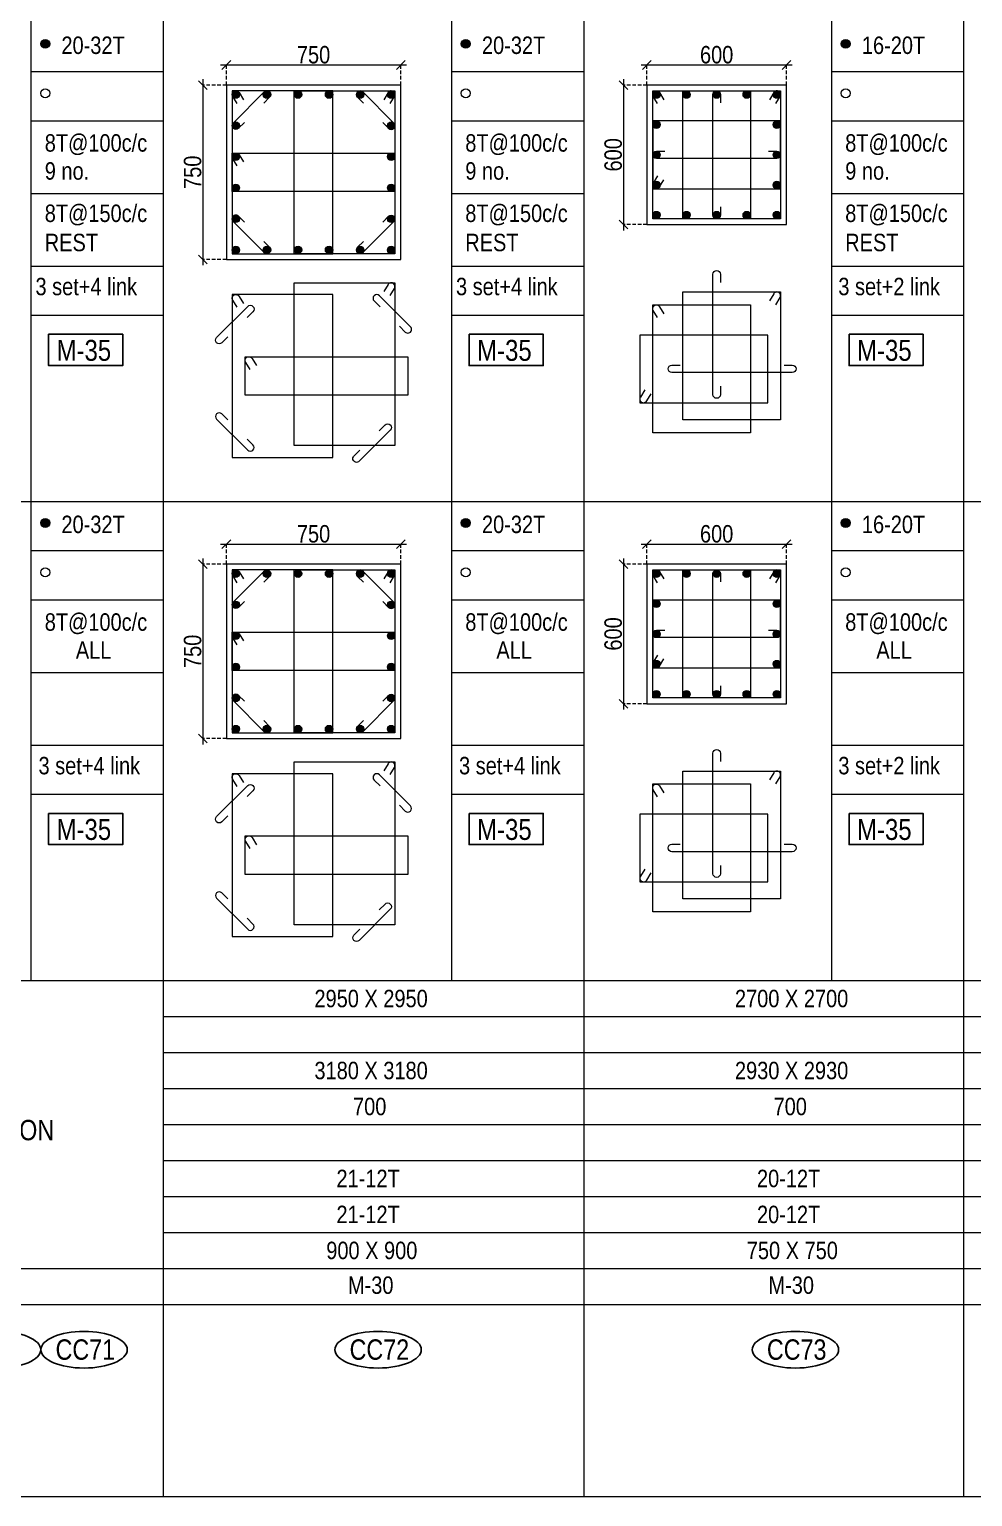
# Model space of a CAD drawing. Header units: millimetres. Extents: x 1112055 to 3390982, y -148532 to 766891.
# Drawn here: x 2745985 to 2762211, y 574628 to 599864 of the extents above; entities that cross this region are included whole.
import ezdxf
from ezdxf.enums import TextEntityAlignment as Align

# ---------------------------------------------------------------- set-up
doc = ezdxf.new("R2010")
doc.units = ezdxf.units.MM
doc.header["$PDMODE"] = 35
doc.header["$PDSIZE"] = -25
doc.linetypes.add('DASHED2', pattern=[0.375, 0.25, -0.125])
doc.linetypes.add('Hidden', pattern=[9.525, 6.35, -3.175])
for name, color, linetype, lineweight in [('B COL. SIZE DIM', 220, 'Continuous', 25), ('B COLSCH', 204, 'Continuous', 20), ('B COLUMN', 1, 'Hidden', 9), ('B STEEL', 34, 'Continuous', 15)]:
    doc.layers.add(name, color=color, linetype=linetype, lineweight=lineweight)
doc.layers.add('B TEXT', color=7, linetype='Continuous')
doc.styles.add('dim inside', font='romans.shx', dxfattribs={"width": 0.8, "height": 125})
doc.styles.add('SWINC', font='swissc.ttf')
doc.dimstyles.new('dim inside', dxfattribs={"dimtxt": 125, "dimasz": 100, "dimexe": 0, "dimexo": 0, "dimgap": 10, "dimtad": 0, "dimdec": 0, "dimzin": 0, "dimdsep": 46, "dimtxsty": 'dim inside', "dimblk": 'SMALL', "dimcen": 0.09, "dimadec": 0, "dimazin": 0, "dimtfac": 1, "dimtdec": 0, "dimtofl": 0, "dimtmove": 0, "dimatfit": 3, "dimfxl": 1, "dimtolj": 1, "dimtzin": 0, "dimarcsym": 2})

# ---------------------------------------------------------------- blocks, each defined once
blk = doc.blocks.new('_Oblique')
at = {"color": 0, "linetype": 'ByBlock', "lineweight": -2}
blk.add_line((-0.5, -0.5), (0.5, 0.5), dxfattribs=at)
blk = doc.blocks.new('*D5491')
at = {"layer": 'B COL. SIZE DIM', "color": 250, "lineweight": 9, "ltscale": 250, "transparency": 16777216}
blk.add_line((2756508, 591011), (2759108, 591011), dxfattribs=at)
at = {"layer": 'B COL. SIZE DIM', "color": 250, "linetype": 'DASHED2', "lineweight": 9, "ltscale": 250, "transparency": 16777216}
for p, q in [((2756608, 590666), (2756608, 591011)), ((2759008, 590666), (2759008, 591011))]:
    blk.add_line(p, q, dxfattribs=at)
at = {"layer": 'Defpoints', "color": 0, "lineweight": 40, "transparency": 16777216}
for p in [(2759008, 591011), (2756608, 590666), (2759008, 590666)]:
    blk.add_point(p, dxfattribs=at)
at = {"layer": 'B COL. SIZE DIM', "color": 250, "lineweight": 9, "transparency": 16777216, "xscale": 150, "yscale": 150, "zscale": 150, "rotation": 180}
blk.add_blockref('_Oblique', (2756608, 591011), dxfattribs=at)
at = {"layer": 'B COL. SIZE DIM', "color": 250, "lineweight": 9, "transparency": 16777216, "xscale": 150, "yscale": 150, "zscale": 150}
blk.add_blockref('_Oblique', (2759008, 591011), dxfattribs=at)
at = {"layer": 'B COL. SIZE DIM', "color": 6, "transparency": 16777216, "insert": (2757808, 591186), "char_height": 300, "attachment_point": 5, "style": 'SWINC'}
blk.add_mtext('\\A1;600', dxfattribs=at)
blk = doc.blocks.new('*D5492')
at = {"layer": 'B COL. SIZE DIM', "color": 250, "lineweight": 9, "ltscale": 250, "transparency": 16777216}
blk.add_line((2756204, 590766), (2756204, 588166), dxfattribs=at)
at = {"layer": 'B COL. SIZE DIM', "color": 250, "linetype": 'DASHED2', "lineweight": 9, "ltscale": 250, "transparency": 16777216}
for p, q in [((2756608, 590666), (2756204, 590666)), ((2756608, 588266), (2756204, 588266))]:
    blk.add_line(p, q, dxfattribs=at)
at = {"layer": 'Defpoints', "color": 0, "lineweight": 40, "transparency": 16777216}
for p in [(2756608, 590666), (2756204, 588266), (2756608, 588266)]:
    blk.add_point(p, dxfattribs=at)
at = {"layer": 'B COL. SIZE DIM', "color": 250, "lineweight": 9, "transparency": 16777216, "xscale": 150, "yscale": 150, "zscale": 150}
for p, rotation in [((2756204, 590666), 90), ((2756204, 588266), 270)]:
    blk.add_blockref('_Oblique', p, dxfattribs=dict(at, rotation=rotation))
at = {"layer": 'B COL. SIZE DIM', "color": 6, "transparency": 16777216, "insert": (2756029, 589466), "char_height": 300, "attachment_point": 5, "rotation": 90, "style": 'SWINC'}
blk.add_mtext('\\A1;600', dxfattribs=at)
blk = doc.blocks.new('*D5493')
at = {"layer": 'B COL. SIZE DIM', "color": 250, "lineweight": 9, "ltscale": 250, "transparency": 16777216}
blk.add_line((2756508, 599251), (2759108, 599251), dxfattribs=at)
at = {"layer": 'B COL. SIZE DIM', "color": 250, "linetype": 'DASHED2', "lineweight": 9, "ltscale": 250, "transparency": 16777216}
for p, q in [((2756608, 598906), (2756608, 599251)), ((2759008, 598906), (2759008, 599251))]:
    blk.add_line(p, q, dxfattribs=at)
at = {"layer": 'Defpoints', "color": 0, "lineweight": 40, "transparency": 16777216}
for p in [(2759008, 599251), (2756608, 598906), (2759008, 598906)]:
    blk.add_point(p, dxfattribs=at)
at = {"layer": 'B COL. SIZE DIM', "color": 250, "lineweight": 9, "transparency": 16777216, "xscale": 150, "yscale": 150, "zscale": 150, "rotation": 180}
blk.add_blockref('_Oblique', (2756608, 599251), dxfattribs=at)
at = {"layer": 'B COL. SIZE DIM', "color": 250, "lineweight": 9, "transparency": 16777216, "xscale": 150, "yscale": 150, "zscale": 150}
blk.add_blockref('_Oblique', (2759008, 599251), dxfattribs=at)
at = {"layer": 'B COL. SIZE DIM', "color": 6, "transparency": 16777216, "insert": (2757808, 599426), "char_height": 300, "attachment_point": 5, "style": 'SWINC'}
blk.add_mtext('\\A1;600', dxfattribs=at)
blk = doc.blocks.new('*D5494')
at = {"layer": 'B COL. SIZE DIM', "color": 250, "lineweight": 9, "ltscale": 250, "transparency": 16777216}
blk.add_line((2756204, 599006), (2756204, 596406), dxfattribs=at)
at = {"layer": 'B COL. SIZE DIM', "color": 250, "linetype": 'DASHED2', "lineweight": 9, "ltscale": 250, "transparency": 16777216}
for p, q in [((2756608, 598906), (2756204, 598906)), ((2756608, 596506), (2756204, 596506))]:
    blk.add_line(p, q, dxfattribs=at)
at = {"layer": 'Defpoints', "color": 0, "lineweight": 40, "transparency": 16777216}
for p in [(2756608, 598906), (2756204, 596506), (2756608, 596506)]:
    blk.add_point(p, dxfattribs=at)
at = {"layer": 'B COL. SIZE DIM', "color": 250, "lineweight": 9, "transparency": 16777216, "xscale": 150, "yscale": 150, "zscale": 150}
for p, rotation in [((2756204, 598906), 90), ((2756204, 596506), 270)]:
    blk.add_blockref('_Oblique', p, dxfattribs=dict(at, rotation=rotation))
at = {"layer": 'B COL. SIZE DIM', "color": 6, "transparency": 16777216, "insert": (2756029, 597706), "char_height": 300, "attachment_point": 5, "rotation": 90, "style": 'SWINC'}
blk.add_mtext('\\A1;600', dxfattribs=at)
blk = doc.blocks.new('*D5685')
at = {"layer": 'B COL. SIZE DIM', "color": 250, "lineweight": 9, "ltscale": 250, "transparency": 16777216}
blk.add_line((2749274, 591011), (2752474, 591011), dxfattribs=at)
at = {"layer": 'B COL. SIZE DIM', "color": 250, "linetype": 'DASHED2', "lineweight": 9, "ltscale": 250, "transparency": 16777216}
for p, q in [((2749374, 590666), (2749374, 591011)), ((2752374, 590666), (2752374, 591011))]:
    blk.add_line(p, q, dxfattribs=at)
at = {"layer": 'Defpoints', "color": 0, "lineweight": 40, "transparency": 16777216}
for p in [(2752374, 591011), (2749374, 590666), (2752374, 590666)]:
    blk.add_point(p, dxfattribs=at)
at = {"layer": 'B COL. SIZE DIM', "color": 250, "lineweight": 9, "transparency": 16777216, "xscale": 150, "yscale": 150, "zscale": 150, "rotation": 180}
blk.add_blockref('_Oblique', (2749374, 591011), dxfattribs=at)
at = {"layer": 'B COL. SIZE DIM', "color": 250, "lineweight": 9, "transparency": 16777216, "xscale": 150, "yscale": 150, "zscale": 150}
blk.add_blockref('_Oblique', (2752374, 591011), dxfattribs=at)
at = {"layer": 'B COL. SIZE DIM', "color": 6, "transparency": 16777216, "insert": (2750874, 591186), "char_height": 300, "attachment_point": 5, "style": 'SWINC'}
blk.add_mtext('\\A1;750', dxfattribs=at)
blk = doc.blocks.new('*D5686')
at = {"layer": 'B COL. SIZE DIM', "color": 250, "lineweight": 9, "ltscale": 250, "transparency": 16777216}
blk.add_line((2748970, 590766), (2748970, 587566), dxfattribs=at)
at = {"layer": 'B COL. SIZE DIM', "color": 250, "linetype": 'DASHED2', "lineweight": 9, "ltscale": 250, "transparency": 16777216}
for p, q in [((2749374, 590666), (2748970, 590666)), ((2749374, 587666), (2748970, 587666))]:
    blk.add_line(p, q, dxfattribs=at)
at = {"layer": 'Defpoints', "color": 0, "lineweight": 40, "transparency": 16777216}
for p in [(2749374, 590666), (2748970, 587666), (2749374, 587666)]:
    blk.add_point(p, dxfattribs=at)
at = {"layer": 'B COL. SIZE DIM', "color": 250, "lineweight": 9, "transparency": 16777216, "xscale": 150, "yscale": 150, "zscale": 150}
for p, rotation in [((2748970, 590666), 90), ((2748970, 587666), 270)]:
    blk.add_blockref('_Oblique', p, dxfattribs=dict(at, rotation=rotation))
at = {"layer": 'B COL. SIZE DIM', "color": 6, "transparency": 16777216, "insert": (2748795, 589166), "char_height": 300, "attachment_point": 5, "rotation": 90, "style": 'SWINC'}
blk.add_mtext('\\A1;750', dxfattribs=at)
blk = doc.blocks.new('*D5689')
at = {"layer": 'B COL. SIZE DIM', "color": 250, "lineweight": 9, "ltscale": 250, "transparency": 16777216}
blk.add_line((2749274, 599251), (2752474, 599251), dxfattribs=at)
at = {"layer": 'B COL. SIZE DIM', "color": 250, "linetype": 'DASHED2', "lineweight": 9, "ltscale": 250, "transparency": 16777216}
for p, q in [((2749374, 598906), (2749374, 599251)), ((2752374, 598906), (2752374, 599251))]:
    blk.add_line(p, q, dxfattribs=at)
at = {"layer": 'Defpoints', "color": 0, "lineweight": 40, "transparency": 16777216}
for p in [(2752374, 599251), (2749374, 598906), (2752374, 598906)]:
    blk.add_point(p, dxfattribs=at)
at = {"layer": 'B COL. SIZE DIM', "color": 250, "lineweight": 9, "transparency": 16777216, "xscale": 150, "yscale": 150, "zscale": 150, "rotation": 180}
blk.add_blockref('_Oblique', (2749374, 599251), dxfattribs=at)
at = {"layer": 'B COL. SIZE DIM', "color": 250, "lineweight": 9, "transparency": 16777216, "xscale": 150, "yscale": 150, "zscale": 150}
blk.add_blockref('_Oblique', (2752374, 599251), dxfattribs=at)
at = {"layer": 'B COL. SIZE DIM', "color": 6, "transparency": 16777216, "insert": (2750874, 599426), "char_height": 300, "attachment_point": 5, "style": 'SWINC'}
blk.add_mtext('\\A1;750', dxfattribs=at)
blk = doc.blocks.new('*D5690')
at = {"layer": 'B COL. SIZE DIM', "color": 250, "lineweight": 9, "ltscale": 250, "transparency": 16777216}
blk.add_line((2748970, 599006), (2748970, 595806), dxfattribs=at)
at = {"layer": 'B COL. SIZE DIM', "color": 250, "linetype": 'DASHED2', "lineweight": 9, "ltscale": 250, "transparency": 16777216}
for p, q in [((2749374, 598906), (2748970, 598906)), ((2749374, 595906), (2748970, 595906))]:
    blk.add_line(p, q, dxfattribs=at)
at = {"layer": 'Defpoints', "color": 0, "lineweight": 40, "transparency": 16777216}
for p in [(2749374, 598906), (2748970, 595906), (2749374, 595906)]:
    blk.add_point(p, dxfattribs=at)
at = {"layer": 'B COL. SIZE DIM', "color": 250, "lineweight": 9, "transparency": 16777216, "xscale": 150, "yscale": 150, "zscale": 150}
for p, rotation in [((2748970, 598906), 90), ((2748970, 595906), 270)]:
    blk.add_blockref('_Oblique', p, dxfattribs=dict(at, rotation=rotation))
at = {"layer": 'B COL. SIZE DIM', "color": 6, "transparency": 16777216, "insert": (2748795, 597406), "char_height": 300, "attachment_point": 5, "rotation": 90, "style": 'SWINC'}
blk.add_mtext('\\A1;750', dxfattribs=at)

msp = doc.modelspace()

# ---------------------------------------------------------------- hatches: boundary and pattern name
at = {"layer": 'B STEEL', "lineweight": 9, "ltscale": 0.5}
h = msp.add_hatch(color=34, dxfattribs=at)
edge = h.paths.add_edge_path()
edge.add_arc((2746258.9, 599614.8), 76.8, 0, 360)
h = msp.add_hatch(color=34, dxfattribs=at)
edge = h.paths.add_edge_path()
edge.add_arc((2753492.4, 599614.8), 76.8, 0, 360)
h = msp.add_hatch(color=34, dxfattribs=at)
edge = h.paths.add_edge_path()
edge.add_arc((2760027.7, 599614.8), 76.8, 0, 360)
h = msp.add_hatch(color=34, dxfattribs=at)
edge = h.paths.add_edge_path()
edge.add_arc((2749538.1, 598741.7), 64, 0, 360)
at = {"layer": 'B STEEL'}
h = msp.add_hatch(color=34, dxfattribs=at)
edge = h.paths.add_edge_path()
edge.add_arc((2750072.5, 598741.7), 64, 0, 360)
h = msp.add_hatch(color=34, dxfattribs=at)
edge = h.paths.add_edge_path()
edge.add_arc((2750606.9, 598741.7), 64, 0, 360)
h = msp.add_hatch(color=34, dxfattribs=at)
edge = h.paths.add_edge_path()
edge.add_arc((2751141.3, 598741.7), 64, 0, 360)
h = msp.add_hatch(color=34, dxfattribs=at)
edge = h.paths.add_edge_path()
edge.add_arc((2751675.7, 598741.7), 64, 0, 360)
at = {"layer": 'B STEEL', "lineweight": 9, "ltscale": 0.5}
h = msp.add_hatch(color=34, dxfattribs=at)
edge = h.paths.add_edge_path()
edge.add_arc((2752210, 598741.7), 64, 180, 540, ccw=False)
h = msp.add_hatch(color=34, dxfattribs=at)
edge = h.paths.add_edge_path()
edge.add_arc((2756771.6, 598741.7), 64, 0, 360)
h = msp.add_hatch(color=34, dxfattribs=at)
edge = h.paths.add_edge_path()
edge.add_arc((2756771.6, 598741.7), 64, 0, 360)
h = msp.add_hatch(color=34, dxfattribs=at)
edge = h.paths.add_edge_path()
edge.add_arc((2757289.6, 598741.7), 64, 180, 540, ccw=False)
h = msp.add_hatch(color=34, dxfattribs=at)
edge = h.paths.add_edge_path()
edge.add_arc((2757289.6, 598741.7), 64, 180, 540, ccw=False)
h = msp.add_hatch(color=34, dxfattribs=at)
edge = h.paths.add_edge_path()
edge.add_arc((2757807.6, 598741.7), 64, 180, 540, ccw=False)
h = msp.add_hatch(color=34, dxfattribs=at)
edge = h.paths.add_edge_path()
edge.add_arc((2758325.6, 598741.7), 64, 180, 540, ccw=False)
h = msp.add_hatch(color=34, dxfattribs=at)
edge = h.paths.add_edge_path()
edge.add_arc((2758325.6, 598741.7), 64, 180, 540, ccw=False)
h = msp.add_hatch(color=34, dxfattribs=at)
edge = h.paths.add_edge_path()
edge.add_arc((2758843.6, 598741.7), 64, 180, 540, ccw=False)
h = msp.add_hatch(color=34, dxfattribs=at)
edge = h.paths.add_edge_path()
edge.add_arc((2758843.6, 598741.7), 64, 180, 540, ccw=False)
at = {"layer": 'B STEEL'}
h = msp.add_hatch(color=34, dxfattribs=at)
edge = h.paths.add_edge_path()
edge.add_arc((2749538.1, 598207.3), 64, 0, 360)
h = msp.add_hatch(color=34, dxfattribs=at)
edge = h.paths.add_edge_path()
edge.add_arc((2752210, 598207.3), 64, 0, 360)
at = {"layer": 'B STEEL', "lineweight": 9, "ltscale": 0.5}
h = msp.add_hatch(color=34, dxfattribs=at)
edge = h.paths.add_edge_path()
edge.add_arc((2756771.6, 598223.7), 64, 180, 540, ccw=False)
h = msp.add_hatch(color=34, dxfattribs=at)
edge = h.paths.add_edge_path()
edge.add_arc((2756771.6, 598223.7), 64, 180, 540, ccw=False)
h = msp.add_hatch(color=34, dxfattribs=at)
edge = h.paths.add_edge_path()
edge.add_arc((2758843.6, 598223.7), 64, 180, 540, ccw=False)
h = msp.add_hatch(color=34, dxfattribs=at)
edge = h.paths.add_edge_path()
edge.add_arc((2758843.6, 598223.7), 64, 180, 540, ccw=False)
at = {"layer": 'B STEEL'}
h = msp.add_hatch(color=34, dxfattribs=at)
edge = h.paths.add_edge_path()
edge.add_arc((2749538.1, 597672.9), 64, 0, 360)
h = msp.add_hatch(color=34, dxfattribs=at)
edge = h.paths.add_edge_path()
edge.add_arc((2752210, 597672.9), 64, 0, 360)
at = {"layer": 'B STEEL', "lineweight": 9, "ltscale": 0.5}
h = msp.add_hatch(color=34, dxfattribs=at)
edge = h.paths.add_edge_path()
edge.add_arc((2756771.6, 597705.7), 64, 180, 540, ccw=False)
h = msp.add_hatch(color=34, dxfattribs=at)
edge = h.paths.add_edge_path()
edge.add_arc((2758843.6, 597705.7), 64, 180, 540, ccw=False)
at = {"layer": 'B STEEL'}
h = msp.add_hatch(color=34, dxfattribs=at)
edge = h.paths.add_edge_path()
edge.add_arc((2749538.1, 597138.5), 64, 0, 360)
h = msp.add_hatch(color=34, dxfattribs=at)
edge = h.paths.add_edge_path()
edge.add_arc((2752210, 597138.5), 64, 0, 360)
at = {"layer": 'B STEEL', "lineweight": 9, "ltscale": 0.5}
h = msp.add_hatch(color=34, dxfattribs=at)
edge = h.paths.add_edge_path()
edge.add_arc((2756771.6, 597187.7), 64, 180, 540, ccw=False)
h = msp.add_hatch(color=34, dxfattribs=at)
edge = h.paths.add_edge_path()
edge.add_arc((2756771.6, 597187.7), 64, 180, 540, ccw=False)
h = msp.add_hatch(color=34, dxfattribs=at)
edge = h.paths.add_edge_path()
edge.add_arc((2758843.6, 597187.7), 64, 180, 540, ccw=False)
h = msp.add_hatch(color=34, dxfattribs=at)
edge = h.paths.add_edge_path()
edge.add_arc((2758843.6, 597187.7), 64, 180, 540, ccw=False)
at = {"layer": 'B STEEL'}
h = msp.add_hatch(color=34, dxfattribs=at)
edge = h.paths.add_edge_path()
edge.add_arc((2749538.1, 596604.1), 64, 0, 360)
h = msp.add_hatch(color=34, dxfattribs=at)
edge = h.paths.add_edge_path()
edge.add_arc((2752210, 596604.1), 64, 0, 360)
at = {"layer": 'B STEEL', "lineweight": 9, "ltscale": 0.5}
h = msp.add_hatch(color=34, dxfattribs=at)
edge = h.paths.add_edge_path()
edge.add_arc((2756771.6, 596669.7), 64, 0, 360, ccw=False)
h = msp.add_hatch(color=34, dxfattribs=at)
edge = h.paths.add_edge_path()
edge.add_arc((2756771.6, 596669.7), 64, 0, 360, ccw=False)
h = msp.add_hatch(color=34, dxfattribs=at)
edge = h.paths.add_edge_path()
edge.add_arc((2757289.6, 596669.7), 64, 180, 540, ccw=False)
h = msp.add_hatch(color=34, dxfattribs=at)
edge = h.paths.add_edge_path()
edge.add_arc((2757289.6, 596669.7), 64, 180, 540, ccw=False)
h = msp.add_hatch(color=34, dxfattribs=at)
edge = h.paths.add_edge_path()
edge.add_arc((2757807.6, 596669.7), 64, 180, 540, ccw=False)
h = msp.add_hatch(color=34, dxfattribs=at)
edge = h.paths.add_edge_path()
edge.add_arc((2758325.6, 596669.7), 64, 180, 540, ccw=False)
h = msp.add_hatch(color=34, dxfattribs=at)
edge = h.paths.add_edge_path()
edge.add_arc((2758325.6, 596669.7), 64, 180, 540, ccw=False)
h = msp.add_hatch(color=34, dxfattribs=at)
edge = h.paths.add_edge_path()
edge.add_arc((2758843.6, 596669.7), 64, -180, 180)
h = msp.add_hatch(color=34, dxfattribs=at)
edge = h.paths.add_edge_path()
edge.add_arc((2758843.6, 596669.7), 64, -180, 180)
h = msp.add_hatch(color=34, dxfattribs=at)
edge = h.paths.add_edge_path()
edge.add_arc((2749538.1, 596069.7), 64, 0, 360, ccw=False)
at = {"layer": 'B STEEL'}
h = msp.add_hatch(color=34, dxfattribs=at)
edge = h.paths.add_edge_path()
edge.add_arc((2750072.5, 596069.7), 64, 0, 360)
h = msp.add_hatch(color=34, dxfattribs=at)
edge = h.paths.add_edge_path()
edge.add_arc((2750606.9, 596069.7), 64, 0, 360)
h = msp.add_hatch(color=34, dxfattribs=at)
edge = h.paths.add_edge_path()
edge.add_arc((2751141.3, 596069.7), 64, 0, 360)
h = msp.add_hatch(color=34, dxfattribs=at)
edge = h.paths.add_edge_path()
edge.add_arc((2751675.7, 596069.7), 64, 0, 360)
at = {"layer": 'B STEEL', "lineweight": 9, "ltscale": 0.5}
h = msp.add_hatch(color=34, dxfattribs=at)
edge = h.paths.add_edge_path()
edge.add_arc((2752210, 596069.7), 64, -180, 180)
h = msp.add_hatch(color=34, dxfattribs=at)
edge = h.paths.add_edge_path()
edge.add_arc((2746258.9, 591375), 76.8, 0, 360)
h = msp.add_hatch(color=34, dxfattribs=at)
edge = h.paths.add_edge_path()
edge.add_arc((2753492.4, 591375), 76.8, 0, 360)
h = msp.add_hatch(color=34, dxfattribs=at)
edge = h.paths.add_edge_path()
edge.add_arc((2760027.7, 591375), 76.8, 0, 360)
h = msp.add_hatch(color=34, dxfattribs=at)
edge = h.paths.add_edge_path()
edge.add_arc((2749538.1, 590501.8), 64, 0, 360)
at = {"layer": 'B STEEL'}
h = msp.add_hatch(color=34, dxfattribs=at)
edge = h.paths.add_edge_path()
edge.add_arc((2750072.5, 590501.8), 64, 0, 360)
h = msp.add_hatch(color=34, dxfattribs=at)
edge = h.paths.add_edge_path()
edge.add_arc((2750606.9, 590501.8), 64, 0, 360)
h = msp.add_hatch(color=34, dxfattribs=at)
edge = h.paths.add_edge_path()
edge.add_arc((2751141.3, 590501.8), 64, 0, 360)
h = msp.add_hatch(color=34, dxfattribs=at)
edge = h.paths.add_edge_path()
edge.add_arc((2751675.7, 590501.8), 64, 0, 360)
at = {"layer": 'B STEEL', "lineweight": 9, "ltscale": 0.5}
h = msp.add_hatch(color=34, dxfattribs=at)
edge = h.paths.add_edge_path()
edge.add_arc((2752210, 590501.8), 64, 180, 540, ccw=False)
h = msp.add_hatch(color=34, dxfattribs=at)
edge = h.paths.add_edge_path()
edge.add_arc((2756771.6, 590501.8), 64, 0, 360)
h = msp.add_hatch(color=34, dxfattribs=at)
edge = h.paths.add_edge_path()
edge.add_arc((2757289.6, 590501.8), 64, 180, 540, ccw=False)
h = msp.add_hatch(color=34, dxfattribs=at)
edge = h.paths.add_edge_path()
edge.add_arc((2757807.6, 590501.8), 64, 180, 540, ccw=False)
h = msp.add_hatch(color=34, dxfattribs=at)
edge = h.paths.add_edge_path()
edge.add_arc((2758325.6, 590501.8), 64, 180, 540, ccw=False)
h = msp.add_hatch(color=34, dxfattribs=at)
edge = h.paths.add_edge_path()
edge.add_arc((2758843.6, 590501.8), 64, 180, 540, ccw=False)
at = {"layer": 'B STEEL'}
h = msp.add_hatch(color=34, dxfattribs=at)
edge = h.paths.add_edge_path()
edge.add_arc((2749538.1, 589967.4), 64, 0, 360)
h = msp.add_hatch(color=34, dxfattribs=at)
edge = h.paths.add_edge_path()
edge.add_arc((2752210, 589967.4), 64, 0, 360)
at = {"layer": 'B STEEL', "lineweight": 9, "ltscale": 0.5}
h = msp.add_hatch(color=34, dxfattribs=at)
edge = h.paths.add_edge_path()
edge.add_arc((2756771.6, 589983.8), 64, 180, 540, ccw=False)
h = msp.add_hatch(color=34, dxfattribs=at)
edge = h.paths.add_edge_path()
edge.add_arc((2758843.6, 589983.8), 64, 180, 540, ccw=False)
h = msp.add_hatch(color=34, dxfattribs=at)
edge = h.paths.add_edge_path()
edge.add_arc((2756771.6, 589465.8), 64, 180, 540, ccw=False)
h = msp.add_hatch(color=34, dxfattribs=at)
edge = h.paths.add_edge_path()
edge.add_arc((2758843.6, 589465.8), 64, 180, 540, ccw=False)
at = {"layer": 'B STEEL'}
h = msp.add_hatch(color=34, dxfattribs=at)
edge = h.paths.add_edge_path()
edge.add_arc((2749538.1, 589433), 64, 0, 360)
h = msp.add_hatch(color=34, dxfattribs=at)
edge = h.paths.add_edge_path()
edge.add_arc((2752210, 589433), 64, 0, 360)
at = {"layer": 'B STEEL', "lineweight": 9, "ltscale": 0.5}
h = msp.add_hatch(color=34, dxfattribs=at)
edge = h.paths.add_edge_path()
edge.add_arc((2756771.6, 588947.8), 64, 180, 540, ccw=False)
h = msp.add_hatch(color=34, dxfattribs=at)
edge = h.paths.add_edge_path()
edge.add_arc((2758843.6, 588947.8), 64, 180, 540, ccw=False)
at = {"layer": 'B STEEL'}
h = msp.add_hatch(color=34, dxfattribs=at)
edge = h.paths.add_edge_path()
edge.add_arc((2749538.1, 588898.6), 64, 0, 360)
h = msp.add_hatch(color=34, dxfattribs=at)
edge = h.paths.add_edge_path()
edge.add_arc((2752210, 588898.6), 64, 0, 360)
h = msp.add_hatch(color=34, dxfattribs=at)
edge = h.paths.add_edge_path()
edge.add_arc((2749538.1, 588364.2), 64, 0, 360)
h = msp.add_hatch(color=34, dxfattribs=at)
edge = h.paths.add_edge_path()
edge.add_arc((2752210, 588364.2), 64, 0, 360)
at = {"layer": 'B STEEL', "lineweight": 9, "ltscale": 0.5}
h = msp.add_hatch(color=34, dxfattribs=at)
edge = h.paths.add_edge_path()
edge.add_arc((2756771.6, 588429.9), 64, 0, 360, ccw=False)
h = msp.add_hatch(color=34, dxfattribs=at)
edge = h.paths.add_edge_path()
edge.add_arc((2757289.6, 588429.9), 64, 180, 540, ccw=False)
h = msp.add_hatch(color=34, dxfattribs=at)
edge = h.paths.add_edge_path()
edge.add_arc((2757807.6, 588429.9), 64, 180, 540, ccw=False)
h = msp.add_hatch(color=34, dxfattribs=at)
edge = h.paths.add_edge_path()
edge.add_arc((2758325.6, 588429.9), 64, 180, 540, ccw=False)
h = msp.add_hatch(color=34, dxfattribs=at)
edge = h.paths.add_edge_path()
edge.add_arc((2758843.6, 588429.9), 64, -180, 180)
h = msp.add_hatch(color=34, dxfattribs=at)
edge = h.paths.add_edge_path()
edge.add_arc((2749538.1, 587829.9), 64, 0, 360, ccw=False)
at = {"layer": 'B STEEL'}
h = msp.add_hatch(color=34, dxfattribs=at)
edge = h.paths.add_edge_path()
edge.add_arc((2750072.5, 587829.9), 64, 0, 360)
h = msp.add_hatch(color=34, dxfattribs=at)
edge = h.paths.add_edge_path()
edge.add_arc((2750606.9, 587829.9), 64, 0, 360)
h = msp.add_hatch(color=34, dxfattribs=at)
edge = h.paths.add_edge_path()
edge.add_arc((2751141.3, 587829.9), 64, 0, 360)
h = msp.add_hatch(color=34, dxfattribs=at)
edge = h.paths.add_edge_path()
edge.add_arc((2751675.7, 587829.9), 64, 0, 360)
at = {"layer": 'B STEEL', "lineweight": 9, "ltscale": 0.5}
h = msp.add_hatch(color=34, dxfattribs=at)
edge = h.paths.add_edge_path()
edge.add_arc((2752210, 587829.9), 64, -180, 180)

# ---------------------------------------------------------------- linework, layer by layer
at = {"layer": 'B COLSCH', "color": 250, "lineweight": 0}
for p, q in [((2748287, 649422.2), (2748287, 574628.3)), ((2755520.5, 649422.2), (2755520.5, 574628.3)), ((2762055.8, 649422.2), (2762055.8, 574628.3)), ((2759781.5, 641182.4), (2759781.5, 583503.5)), ((2746012.6, 608223), (2746012.6, 583503.5)), ((2753246.2, 608223), (2753246.2, 583503.5)), ((2746012.6, 599138.2), (2748287, 599138.2)), ((2753246.2, 599138.2), (2755520.5, 599138.2)), ((2759781.5, 599138.2), (2762055.8, 599138.2)), ((2746012.6, 598293.2), (2748287, 598293.2)), ((2753246.2, 598293.2), (2755520.5, 598293.2)), ((2759781.5, 598293.2), (2762055.8, 598293.2)), ((2746012.6, 597043.4), (2748287, 597043.4)), ((2753246.2, 597043.4), (2755520.5, 597043.4)), ((2759781.5, 597043.4), (2762055.8, 597043.4)), ((2746012.6, 595793.6), (2748287, 595793.6)), ((2753246.2, 595793.6), (2755520.5, 595793.6)), ((2759781.5, 595793.6), (2762055.8, 595793.6)), ((2746012.6, 594948.6), (2748287, 594948.6)), ((2753246.2, 594948.6), (2755520.5, 594948.6)), ((2759781.5, 594948.6), (2762055.8, 594948.6)), ((2686433.2, 591743.3), (2815548.4, 591743.3)), ((2746012.6, 590898.3), (2748287, 590898.3)), ((2753246.2, 590898.3), (2755520.5, 590898.3)), ((2759781.5, 590898.3), (2762055.8, 590898.3)), ((2746012.6, 590053.3), (2748287, 590053.3)), ((2753246.2, 590053.3), (2755520.5, 590053.3)), ((2759781.5, 590053.3), (2762055.8, 590053.3)), ((2746012.6, 588803.5), (2748287, 588803.5)), ((2753246.2, 588803.5), (2755520.5, 588803.5)), ((2759781.5, 588803.5), (2762055.8, 588803.5)), ((2746012.6, 587553.8), (2748287, 587553.8)), ((2753246.2, 587553.8), (2755520.5, 587553.8)), ((2759781.5, 587553.8), (2762055.8, 587553.8)), ((2746012.6, 586708.8), (2748287, 586708.8)), ((2753246.2, 586708.8), (2755520.5, 586708.8)), ((2759781.5, 586708.8), (2762055.8, 586708.8)), ((2686433.2, 583503.5), (2815548.4, 583503.5)), ((2748287, 582884.6), (2789890.1, 582884.6)), ((2748287, 582265.7), (2789890.1, 582265.7)), ((2748287, 581646.9), (2789890.1, 581646.9)), ((2748287, 581028), (2789890.1, 581028)), ((2748287, 580409.1), (2789890.1, 580409.1)), ((2748287, 579790.3), (2789890.1, 579790.3)), ((2748287, 579171.4), (2789890.1, 579171.4)), ((2686433.2, 578552.6), (2815548.4, 578552.6)), ((2686433.2, 577933.7), (2815548.4, 577933.7)), ((2686433.2, 574628.3), (2815548.4, 574628.3))]:
    msp.add_line(p, q, dxfattribs=at)
at = {"layer": 'B COLUMN', "color": 1, "linetype": 'ByBlock', "lineweight": 20}
for points in [[(2749374.1, 595905.7), (2752374.1, 595905.7), (2752374.1, 598905.7), (2749374.1, 598905.7)], [(2756607.6, 596505.7), (2759007.6, 596505.7), (2759007.6, 598905.7), (2756607.6, 598905.7)], [(2749374.1, 587665.8), (2752374.1, 587665.8), (2752374.1, 590665.8), (2749374.1, 590665.8)], [(2756607.6, 588265.8), (2759007.6, 588265.8), (2759007.6, 590665.8), (2756607.6, 590665.8)]]:
    msp.add_lwpolyline(points, close=True, dxfattribs=at)
at = {"layer": 'B STEEL', "color": 34, "lineweight": 9, "ltscale": 0.5}
for points in [[(2749474.1, 596005.7), (2751205.3, 596005.7), (2751205.3, 598805.7), (2749474.1, 598805.7)], [(2752274.1, 596005.7), (2750542.9, 596005.7), (2750542.9, 598805.7), (2752274.1, 598805.7)], [(2758389.6, 598805.7), (2758389.6, 596605.7), (2756707.6, 596605.7), (2756707.6, 598805.7)], [(2758907.6, 598805.7), (2758907.6, 596605.7), (2757225.6, 596605.7), (2757225.6, 598805.7)], [(2756707.6, 597123.7), (2758907.6, 597123.7), (2758907.6, 598287.7), (2756707.6, 598287.7)], [(2749474.1, 597736.9), (2752274.1, 597736.9), (2752274.1, 597074.5), (2749474.1, 597074.5)], [(2752274.1, 592704.5), (2750542.9, 592704.5), (2750542.9, 595504.5), (2752274.1, 595504.5)], [(2758907.6, 595347.9), (2758907.6, 593147.9), (2757225.6, 593147.9), (2757225.6, 595347.9)], [(2749474.1, 592502.1), (2751205.3, 592502.1), (2751205.3, 595302.1), (2749474.1, 595302.1)], [(2758389.6, 595124.8), (2758389.6, 592924.8), (2756707.6, 592924.8), (2756707.6, 595124.8)], [(2756486.3, 593442.8), (2758686.3, 593442.8), (2758686.3, 594606.8), (2756486.3, 594606.8)], [(2749697.2, 594233.3), (2752497.2, 594233.3), (2752497.2, 593570.9), (2749697.2, 593570.9)], [(2749474.1, 587765.8), (2751205.3, 587765.8), (2751205.3, 590565.8), (2749474.1, 590565.8)], [(2752274.1, 587765.8), (2750542.9, 587765.8), (2750542.9, 590565.8), (2752274.1, 590565.8)], [(2758389.6, 590565.8), (2758389.6, 588365.8), (2756707.6, 588365.8), (2756707.6, 590565.8)], [(2758907.6, 590565.8), (2758907.6, 588365.8), (2757225.6, 588365.8), (2757225.6, 590565.8)], [(2756707.6, 588883.8), (2758907.6, 588883.8), (2758907.6, 590047.8), (2756707.6, 590047.8)], [(2749474.1, 589497), (2752274.1, 589497), (2752274.1, 588834.6), (2749474.1, 588834.6)], [(2752274.1, 584464.6), (2750542.9, 584464.6), (2750542.9, 587264.6), (2752274.1, 587264.6)], [(2749474.1, 584262.3), (2751205.3, 584262.3), (2751205.3, 587062.3), (2749474.1, 587062.3)], [(2758907.6, 587108.1), (2758907.6, 584908.1), (2757225.6, 584908.1), (2757225.6, 587108.1)], [(2758389.6, 586885), (2758389.6, 584685), (2756707.6, 584685), (2756707.6, 586885)], [(2756486.3, 585203), (2758686.3, 585203), (2758686.3, 586367), (2756486.3, 586367)], [(2749697.2, 585993.5), (2752497.2, 585993.5), (2752497.2, 585331), (2749697.2, 585331)]]:
    msp.add_lwpolyline(points, close=True, dxfattribs=at)
for points in [[(2749558.3, 598586.6), (2749483.6, 598708.1, -1), (2749592.6, 598775.2), (2749667.4, 598653.7)], [(2749684.2, 598262.9), (2749583.4, 598162, -1), (2749492.8, 598252.5), (2750027.2, 598786.9, -1), (2750117.7, 598696.4), (2750016.9, 598595.5)], [(2752063.9, 598262.9), (2752164.8, 598162, 1), (2752255.3, 598252.5), (2751720.9, 598786.9, 1), (2751630.4, 598696.4), (2751731.3, 598595.5)], [(2752189.8, 598586.6), (2752264.6, 598708.1, 1), (2752155.5, 598775.2), (2752080.8, 598653.7)], [(2756791.9, 598586.6), (2756717.1, 598708.1, -1), (2756826.2, 598775.2), (2756900.9, 598653.7)], [(2756791.9, 598586.6), (2756717.1, 598708.1, -1), (2756826.2, 598775.2), (2756900.9, 598653.7)], [(2757871.6, 596812.3), (2757871.6, 596669.7, -1), (2757743.6, 596669.7), (2757743.6, 598741.7, -1), (2757871.6, 598741.7), (2757871.6, 598599)], [(2758823.3, 598586.6), (2758898.1, 598708.1, 1), (2758789.1, 598775.2), (2758714.3, 598653.7)], [(2758823.3, 598586.6), (2758898.1, 598708.1, 1), (2758789.1, 598775.2), (2758714.3, 598653.7)], [(2749558.3, 597517.8), (2749483.6, 597639.3, -1), (2749592.6, 597706.4), (2749667.4, 597584.9)], [(2758700.9, 597769.7), (2758843.6, 597769.7, -1), (2758843.6, 597641.7), (2756771.6, 597641.7, -1), (2756771.6, 597769.7), (2756914.3, 597769.7)], [(2756791.9, 597342.7), (2756717.1, 597221.2, 1), (2756826.2, 597154.1), (2756900.9, 597275.6)], [(2749684.2, 596548.5), (2749583.4, 596649.4, 1), (2749492.8, 596558.8), (2750027.2, 596024.4, 1), (2750117.7, 596115), (2750016.9, 596215.8)], [(2752063.9, 596548.5), (2752164.8, 596649.4, -1), (2752255.3, 596558.8), (2751720.9, 596024.4, -1), (2751630.4, 596115), (2751731.3, 596215.8)], [(2757871.6, 593724.9), (2757871.6, 593582.2, -1), (2757743.6, 593582.2), (2757743.6, 595654.2, -1), (2757871.6, 595654.2), (2757871.6, 595511.5)], [(2752189.8, 595285.4), (2752264.6, 595406.9, 1), (2752155.5, 595474), (2752080.8, 595352.5)], [(2758823.3, 595128.8), (2758898.1, 595250.3, 1), (2758789.1, 595317.4), (2758714.3, 595196)], [(2749398.3, 594574.7), (2749297.4, 594473.8, -1), (2749206.9, 594564.4), (2749741.3, 595098.8, -1), (2749831.8, 595008.2), (2749730.9, 594907.4)], [(2749558.3, 595083), (2749483.6, 595204.5, -1), (2749592.6, 595271.6), (2749667.4, 595150.2)], [(2752349.9, 594759.3), (2752450.7, 594658.4, 1), (2752541.3, 594749), (2752006.9, 595283.3, 1), (2751916.3, 595192.8), (2752017.2, 595091.9)], [(2756791.9, 594905.8), (2756717.1, 595027.3, -1), (2756826.2, 595094.4), (2756900.9, 594972.9)], [(2749781.5, 594014.3), (2749706.7, 594135.7, -1), (2749815.8, 594202.9), (2749890.5, 594081.4)], [(2758966.5, 594088.8), (2759109.2, 594088.8, -1), (2759109.2, 593960.8), (2757037.2, 593960.8, -1), (2757037.2, 594088.8), (2757179.8, 594088.8)], [(2756570.6, 593661.9), (2756495.8, 593540.4, 1), (2756604.9, 593473.3), (2756679.6, 593594.8)], [(2749398.3, 593150.4), (2749297.4, 593251.3, 1), (2749206.9, 593160.7), (2749741.3, 592626.4, 1), (2749831.8, 592716.9), (2749730.9, 592817.8)], [(2752002.4, 592959.3), (2752103.3, 593060.2, -1), (2752193.8, 592969.6), (2751659.4, 592435.2, -1), (2751568.9, 592525.8), (2751669.8, 592626.6)], [(2749558.3, 590346.8), (2749483.6, 590468.3, -1), (2749592.6, 590535.4), (2749667.4, 590413.9)], [(2749684.2, 590023), (2749583.4, 589922.2, -1), (2749492.8, 590012.7), (2750027.2, 590547.1, -1), (2750117.7, 590456.5), (2750016.9, 590355.7)], [(2752063.9, 590023), (2752164.8, 589922.2, 1), (2752255.3, 590012.7), (2751720.9, 590547.1, 1), (2751630.4, 590456.5), (2751731.3, 590355.7)], [(2752189.8, 590346.8), (2752264.6, 590468.3, 1), (2752155.5, 590535.4), (2752080.8, 590413.9)], [(2756791.9, 590346.8), (2756717.1, 590468.3, -1), (2756826.2, 590535.4), (2756900.9, 590413.9)], [(2757871.6, 588572.5), (2757871.6, 588429.9, -1), (2757743.6, 588429.9), (2757743.6, 590501.8, -1), (2757871.6, 590501.8), (2757871.6, 590359.2)], [(2758823.3, 590346.8), (2758898.1, 590468.3, 1), (2758789.1, 590535.4), (2758714.3, 590413.9)], [(2758700.9, 589529.9), (2758843.6, 589529.9, -1), (2758843.6, 589401.8), (2756771.6, 589401.8, -1), (2756771.6, 589529.9), (2756914.3, 589529.9)], [(2749558.3, 589278), (2749483.6, 589399.5, -1), (2749592.6, 589466.6), (2749667.4, 589345.1)], [(2756791.9, 589102.9), (2756717.1, 588981.4, 1), (2756826.2, 588914.3), (2756900.9, 589035.8)], [(2749684.2, 588308.6), (2749583.4, 588409.5, 1), (2749492.8, 588319), (2750027.2, 587784.6, 1), (2750117.7, 587875.1), (2750016.9, 587976)], [(2752063.9, 588308.6), (2752164.8, 588409.5, -1), (2752255.3, 588319), (2751720.9, 587784.6, -1), (2751630.4, 587875.1), (2751731.3, 587976)], [(2752189.8, 587045.6), (2752264.6, 587167.1, 1), (2752155.5, 587234.2), (2752080.8, 587112.7)], [(2757871.6, 585485), (2757871.6, 585342.4, -1), (2757743.6, 585342.4), (2757743.6, 587414.3, -1), (2757871.6, 587414.3), (2757871.6, 587271.7)], [(2749558.3, 586843.2), (2749483.6, 586964.7, -1), (2749592.6, 587031.8), (2749667.4, 586910.3)], [(2752349.9, 586519.4), (2752450.7, 586418.6, 1), (2752541.3, 586509.1), (2752006.9, 587043.5, 1), (2751916.3, 586953), (2752017.2, 586852.1)], [(2758823.3, 586889), (2758898.1, 587010.5, 1), (2758789.1, 587077.6), (2758714.3, 586956.1)], [(2749398.3, 586334.9), (2749297.4, 586234, -1), (2749206.9, 586324.5), (2749741.3, 586858.9, -1), (2749831.8, 586768.4), (2749730.9, 586667.5)], [(2756791.9, 586665.9), (2756717.1, 586787.4, -1), (2756826.2, 586854.5), (2756900.9, 586733)], [(2749781.5, 585774.4), (2749706.7, 585895.9, -1), (2749815.8, 585963), (2749890.5, 585841.5)], [(2758966.5, 585849), (2759109.2, 585849, -1), (2759109.2, 585721), (2757037.2, 585721, -1), (2757037.2, 585849), (2757179.8, 585849)], [(2756570.6, 585422), (2756495.8, 585300.5, 1), (2756604.9, 585233.4), (2756679.6, 585354.9)], [(2749398.3, 584910.6), (2749297.4, 585011.4, 1), (2749206.9, 584920.9), (2749741.3, 584386.5, 1), (2749831.8, 584477), (2749730.9, 584577.9)], [(2752002.4, 584719.5), (2752103.3, 584820.3, -1), (2752193.8, 584729.8), (2751659.4, 584195.4, -1), (2751568.9, 584285.9), (2751669.8, 584386.8)]]:
    msp.add_lwpolyline(points, format="xyb", dxfattribs=at)
for centre, radius in [((2746258.9, 599614.8), 76.8), ((2753492.4, 599614.8), 76.8), ((2760027.7, 599614.8), 76.8), ((2746258.9, 598764.6), 76.8), ((2753492.4, 598764.6), 76.8), ((2760027.7, 598764.6), 76.8), ((2749538.1, 598741.7), 64), ((2750072.5, 598741.7), 64), ((2750606.9, 598741.7), 64), ((2751141.3, 598741.7), 64), ((2751675.7, 598741.7), 64), ((2752210, 598741.7), 64), ((2756771.6, 598741.7), 64), ((2756771.6, 598741.7), 64), ((2757289.6, 598741.7), 64), ((2757289.6, 598741.7), 64), ((2757807.6, 598741.7), 64), ((2758325.6, 598741.7), 64), ((2758325.6, 598741.7), 64), ((2758843.6, 598741.7), 64), ((2758843.6, 598741.7), 64), ((2749538.1, 598207.3), 64), ((2752210, 598207.3), 64), ((2756771.6, 598223.7), 64), ((2756771.6, 598223.7), 64), ((2758843.6, 598223.7), 64), ((2758843.6, 598223.7), 64), ((2749538.1, 597672.9), 64), ((2752210, 597672.9), 64), ((2756771.6, 597705.7), 64), ((2758843.6, 597705.7), 64), ((2749538.1, 597138.5), 64), ((2752210, 597138.5), 64), ((2756771.6, 597187.7), 64), ((2756771.6, 597187.7), 64), ((2758843.6, 597187.7), 64), ((2758843.6, 597187.7), 64), ((2749538.1, 596604.1), 64), ((2752210, 596604.1), 64), ((2756771.6, 596669.7), 64), ((2756771.6, 596669.7), 64), ((2757289.6, 596669.7), 64), ((2757289.6, 596669.7), 64), ((2757807.6, 596669.7), 64), ((2758325.6, 596669.7), 64), ((2758325.6, 596669.7), 64), ((2758843.6, 596669.7), 64), ((2758843.6, 596669.7), 64), ((2749538.1, 596069.7), 64), ((2750072.5, 596069.7), 64), ((2750606.9, 596069.7), 64), ((2751141.3, 596069.7), 64), ((2751675.7, 596069.7), 64), ((2752210, 596069.7), 64), ((2746258.9, 591375), 76.8), ((2753492.4, 591375), 76.8), ((2760027.7, 591375), 76.8), ((2746258.9, 590524.7), 76.8), ((2749538.1, 590501.8), 64), ((2750072.5, 590501.8), 64), ((2750606.9, 590501.8), 64), ((2751141.3, 590501.8), 64), ((2751675.7, 590501.8), 64), ((2752210, 590501.8), 64), ((2753492.4, 590524.7), 76.8), ((2756771.6, 590501.8), 64), ((2757289.6, 590501.8), 64), ((2757807.6, 590501.8), 64), ((2758325.6, 590501.8), 64), ((2758843.6, 590501.8), 64), ((2760027.7, 590524.7), 76.8), ((2749538.1, 589967.4), 64), ((2752210, 589967.4), 64), ((2756771.6, 589983.8), 64), ((2758843.6, 589983.8), 64), ((2756771.6, 589465.8), 64), ((2758843.6, 589465.8), 64), ((2749538.1, 589433), 64), ((2752210, 589433), 64), ((2756771.6, 588947.8), 64), ((2758843.6, 588947.8), 64), ((2749538.1, 588898.6), 64), ((2752210, 588898.6), 64), ((2749538.1, 588364.2), 64), ((2752210, 588364.2), 64), ((2756771.6, 588429.9), 64), ((2757289.6, 588429.9), 64), ((2757807.6, 588429.9), 64), ((2758325.6, 588429.9), 64), ((2758843.6, 588429.9), 64), ((2749538.1, 587829.9), 64), ((2750072.5, 587829.9), 64), ((2750606.9, 587829.9), 64), ((2751141.3, 587829.9), 64), ((2751675.7, 587829.9), 64), ((2752210, 587829.9), 64)]:
    msp.add_circle(centre, radius, dxfattribs=at)
at = {"layer": 'B TEXT', "color": 1}
for points in [[(2746316.3, 594619.6), (2747590.9, 594619.6), (2747590.9, 594081.6), (2746316.3, 594081.6)], [(2753549.8, 594619.6), (2754824.4, 594619.6), (2754824.4, 594081.6), (2753549.8, 594081.6)], [(2760085.1, 594619.6), (2761359.7, 594619.6), (2761359.7, 594081.6), (2760085.1, 594081.6)], [(2746316.3, 586379.7), (2747590.9, 586379.7), (2747590.9, 585841.8), (2746316.3, 585841.8)], [(2753549.8, 586379.7), (2754824.4, 586379.7), (2754824.4, 585841.8), (2753549.8, 585841.8)], [(2760085.1, 586379.7), (2761359.7, 586379.7), (2761359.7, 585841.8), (2760085.1, 585841.8)]]:
    msp.add_lwpolyline(points, close=True, dxfattribs=at)
at = {"layer": 'B TEXT', "color": 250}
for centre in [(2745439.3, 577155), (2746926.1, 577155), (2751984, 577155), (2759162.4, 577155)]:
    msp.add_ellipse(centre, major_axis=(743.4, 0), ratio=0.4237999, dxfattribs=at)

# ---------------------------------------------------------------- texts
at = {"layer": 'B TEXT', "style": 'SWINC'}
for s, p in [('20-32T', (2746537.4, 599440.3)), ('20-32T', (2753770.9, 599440.3)), ('16-20T', (2760306.2, 599440.3)), ('8T@100c/c', (2746250.5, 597760.4)), ('8T@100c/c', (2753484, 597760.4)), ('8T@100c/c', (2760019.3, 597760.4)), ('9 no.', (2746250.5, 597278.7)), ('9 no.', (2753484, 597278.7)), ('9 no.', (2760019.3, 597278.7)), ('8T@150c/c', (2746250.5, 596550.6)), ('8T@150c/c', (2753484, 596550.6)), ('8T@150c/c', (2760019.3, 596550.6)), ('REST', (2746250.5, 596048.2)), ('REST', (2753484, 596048.2)), ('REST', (2760019.3, 596048.2)), ('3 set+4 link', (2746090.8, 595291.1)), ('3 set+4 link', (2753324.4, 595291.1)), ('3 set+2 link', (2759901, 595291.1)), ('20-32T', (2746537.4, 591200.4)), ('20-32T', (2753770.9, 591200.4)), ('16-20T', (2760306.2, 591200.4)), ('8T@100c/c', (2746250.5, 589520.6)), ('8T@100c/c', (2753484, 589520.6)), ('8T@100c/c', (2760019.3, 589520.6)), ('ALL', (2746785.2, 589038.8)), ('ALL', (2754018.7, 589038.8)), ('ALL', (2760554, 589038.8)), ('3 set+4 link', (2746143, 587051.3)), ('3 set+4 link', (2753376.5, 587051.3)), ('3 set+2 link', (2759901, 587051.3))]:
    msp.add_text(s, height=300, dxfattribs=at).set_placement(p)
at = {"layer": 'B TEXT', "color": 1, "style": 'SWINC'}
for p in [(2746453.6, 594055.1), (2753687.2, 594055.1), (2760222.5, 594055.1), (2746453.6, 585815.2), (2753687.2, 585815.2), (2760222.5, 585815.2)]:
    msp.add_text('M-35', height=360, dxfattribs=at).set_placement(p, align=Align.BOTTOM_LEFT)
at = {"layer": 'B TEXT', "style": 'SWINC'}
for s, p in [('2950 X 2950', (2750889.4, 582955.4)), ('2700 X 2700', (2758122.9, 582955.4)), ('3180 X 3180', (2750889.4, 581717.6)), ('2930 X 2930', (2758122.9, 581717.6)), ('700', (2751553.2, 581098.8)), ('700', (2758786.8, 581098.8)), ('21-12T', (2751268, 579861)), ('20-12T', (2758501.5, 579861)), ('21-12T', (2751268, 579242.2)), ('20-12T', (2758501.5, 579242.2)), ('900 X 900', (2751092.9, 578623.3)), ('750 X 750', (2758326.4, 578623.3)), ('M-30', (2751465.7, 578026)), ('M-30', (2758699.3, 578026))]:
    msp.add_text(s, height=300, dxfattribs=at).set_placement(p, align=Align.BOTTOM_LEFT)
at = {"layer": 'B TEXT', "color": 6, "style": 'SWINC'}
for s, p in [('AS PER SECTION', (2743048.5, 580758.2)), ('CC71', (2746436.1, 576983)), ('CC72', (2751493.9, 576983)), ('CC73', (2758672.4, 576983))]:
    msp.add_text(s, height=350, dxfattribs=at).set_placement(p)

# ---------------------------------------------------------------- dimensions: what is measured, and where the dimension line sits
at = {"layer": 'B COL. SIZE DIM', "color": 250, "ltscale": 250}
for base, p1, p2, picture, middle in [((2752374.1, 599250.6), (2749374.1, 598905.7), (2752374.1, 598905.7), '*D5689', (2750874.1, 599425.6)), ((2759007.6, 599250.6), (2756607.6, 598905.7), (2759007.6, 598905.7), '*D5493', (2757807.6, 599425.6)), ((2752374.1, 591010.8), (2749374.1, 590665.8), (2752374.1, 590665.8), '*D5685', (2750874.1, 591185.8)), ((2759007.6, 591010.8), (2756607.6, 590665.8), (2759007.6, 590665.8), '*D5491', (2757807.6, 591185.8))]:
    dim = msp.add_linear_dim(base=base, p1=p1, p2=p2, dimstyle='dim inside', override={"dimtxt": 300, "dimasz": 150, "dimgap": 25, "dimtad": 3, "dimlfac": 0.25, "dimtxsty": 'SWINC', "dimblk1": 'Oblique', "dimblk2": 'Oblique', "dimsah": 1, "dimdle": 100, "dimclrd": 250, "dimclre": 250, "dimclrt": 6, "dimfxl": 1000, "dimlwd": 9, "dimlwe": 9}, dxfattribs=at)
    dim.commit()
    dim.dimension.update_dxf_attribs({"geometry": picture, "text_midpoint": middle})
for base, p1, p2, picture, middle in [((2748970.2, 595905.7), (2749374.1, 598905.7), (2749374.1, 595905.7), '*D5690', (2748795.2, 597405.7)), ((2756203.7, 596505.7), (2756607.6, 598905.7), (2756607.6, 596505.7), '*D5494', (2756028.7, 597705.7)), ((2748970.2, 587665.8), (2749374.1, 590665.8), (2749374.1, 587665.8), '*D5686', (2748795.2, 589165.8)), ((2756203.7, 588265.8), (2756607.6, 590665.8), (2756607.6, 588265.8), '*D5492', (2756028.7, 589465.8))]:
    dim = msp.add_linear_dim(base=base, p1=p1, p2=p2, angle=90, dimstyle='dim inside', override={"dimtxt": 300, "dimasz": 150, "dimgap": 25, "dimtad": 3, "dimlfac": 0.25, "dimtxsty": 'SWINC', "dimblk1": 'Oblique', "dimblk2": 'Oblique', "dimsah": 1, "dimdle": 100, "dimclrd": 250, "dimclre": 250, "dimclrt": 6, "dimfxl": 1000, "dimlwd": 9, "dimlwe": 9}, dxfattribs=at)
    dim.commit()
    dim.dimension.update_dxf_attribs({"geometry": picture, "text_midpoint": middle})

doc.saveas('drawing.dxf')
